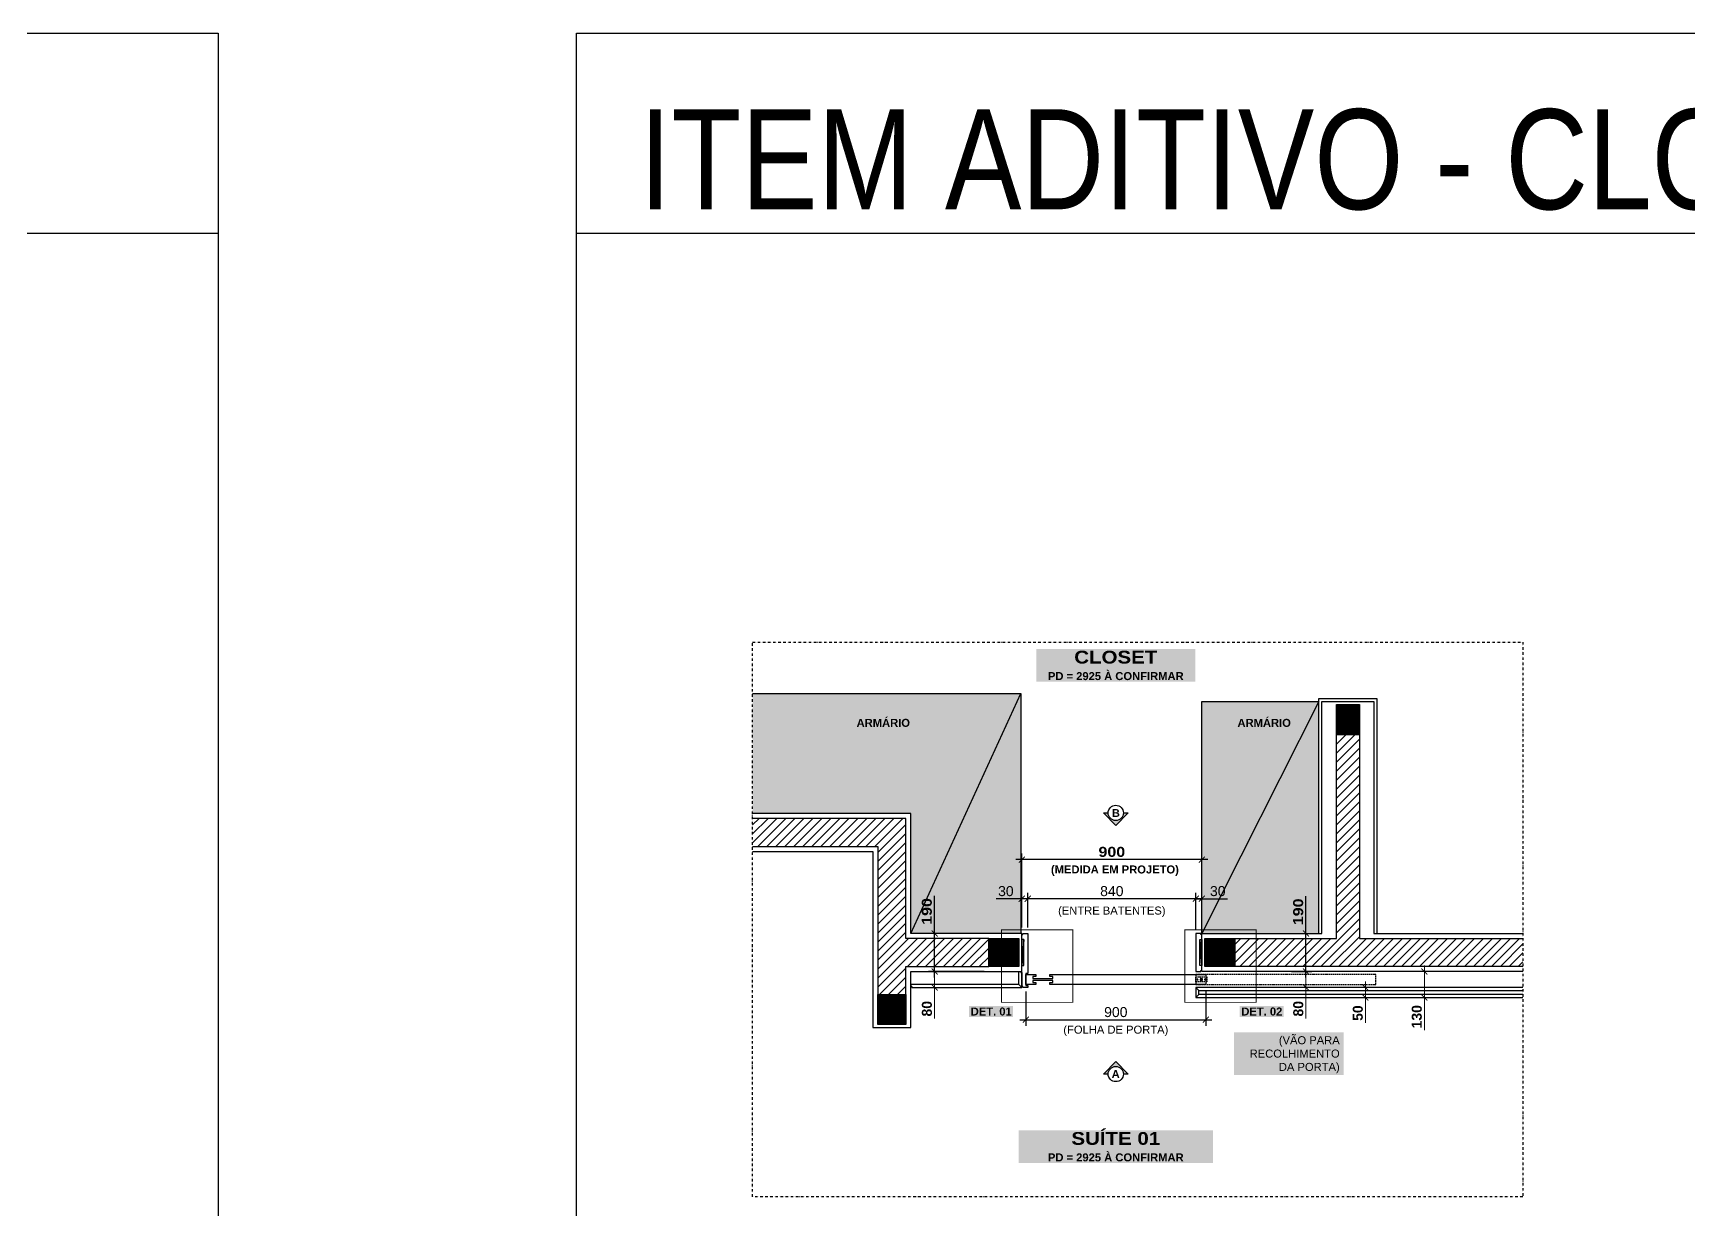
# Model space of a CAD drawing. Header units: millimetres. Extents: x -63251 to 507826, y 5339 to 217512.
# Drawn here: x 195213 to 203489, y 90332 to 96213 of the extents above; entities that cross this region are included whole.
import ezdxf
from ezdxf import colors
from ezdxf.entities.mleader import LeaderData, LeaderLine
from ezdxf.math import Vec2, Vec3

# ---------------------------------------------------------------- set-up
doc = ezdxf.new("R2010")
doc.units = ezdxf.units.MM
doc.header["$PDMODE"] = 3
for name, pattern in [('CENTER2', [1.125, 0.75, -0.125, 0.125, -0.125]), ('CONTINU', [0]), ('TRAÇO 1-1', [9.524999999999995, 6.349999999999998, -3.174999999999998]), ('TRAÇO E PONTO 1-1', [25.399999999999995, 12.7, -6.349999999999998, 0, -6.349999999999998])]:
    doc.linetypes.add(name, pattern=pattern)
doc.layers.add('ARQ-COTA', color=12, linetype='Continuous', lineweight=9)
doc.layers.add('BASE_2o PAVIMENTO_R10$0$ARQ-HATCH ALV', color=253, linetype='Continuous', lineweight=0)
for name, color, linetype in [('BASE_2o PAVIMENTO_R10$0$ARQ-ALVENARIA', 4, 'Continuous'), ('COTAS', 9, 'Continuous'), ('DB 1475.24 - Amanda Rosales e Bruno Haidar - Terreo - Obra$0$ARQ-PISO-01', 8, 'Continuous'), ('DETALHE', 10, 'Continuous'), ('FERRAGEM', 3, 'Continuous'), ('MARCENARIA', 4, 'Continuous'), ('MARCENARIA . M', 4, 'Continuous'), ('PAREDE', 94, 'Continuous'), ('PROJEÇÃO', 8, 'Continuous'), ('TEXTO', 105, 'Continuous'), ('TEXTO TRAÇO PONTO', 105, 'TRAÇO E PONTO 1-1')]:
    doc.layers.add(name, color=color, linetype=linetype)
doc.styles.add('1-1', font='arial.ttf', dxfattribs={"height": 0.2})
doc.styles.add('MEDIDA OFICIAL', font='ariblk.ttf')
doc.styles.add('PADRÃO', font='arial.ttf')
doc.styles.add('PADRÃO NEGRITO', font='arialbd.ttf')
doc.styles.add('TITULO', font='swissck.ttf')
doc.dimstyles.new('1-20', dxfattribs={"dimscale": 20, "dimtxt": 2.5, "dimasz": 1.5, "dimexe": 1.5, "dimexo": 1.5, "dimtad": 1, "dimtxsty": 'PADRÃO', "dimblk": 'ARCHTICK', "dimcen": 2.5, "dimdle": 1.5, "dimclrd": 9, "dimclre": 9, "dimclrt": 6, "dimadec": 0, "dimazin": 0, "dimtfac": 1, "dimtmove": 0, "dimatfit": 3, "dimfxl": 1.25, "dimlwd": -1, "dimlwe": -1, "dimarcsym": 0})
doc.dimstyles.new('1-20 AZUL', dxfattribs={"dimscale": 20, "dimtxt": 2.5, "dimasz": 1.5, "dimexe": 1.5, "dimexo": 1.5, "dimtad": 1, "dimtxsty": 'PADRÃO NEGRITO', "dimblk": 'ARCHTICK', "dimcen": 2.5, "dimdle": 1.5, "dimclrd": 9, "dimclre": 9, "dimclrt": 170, "dimadec": 0, "dimazin": 0, "dimtfac": 1, "dimtmove": 0, "dimatfit": 3, "dimfxl": 1.25, "dimlwd": -1, "dimlwe": -1, "dimarcsym": 0})
doc.dimstyles.new('Med. Ofic.1-20', dxfattribs={"dimscale": 20, "dimtxt": 2.5, "dimasz": 1.5, "dimexe": 1.5, "dimexo": 1.5, "dimtad": 1, "dimtxsty": 'MEDIDA OFICIAL', "dimblk": 'ARCHTICK', "dimcen": 2.5, "dimdle": 1.5, "dimclrd": 9, "dimclre": 9, "dimclrt": 10, "dimadec": 0, "dimazin": 0, "dimtfac": 1, "dimtmove": 0, "dimatfit": 3, "dimfxl": 1.25, "dimlwd": -1, "dimlwe": -1, "dimarcsym": 0})

# ---------------------------------------------------------------- blocks, each defined once
blk = doc.blocks.new('PINO GUIA PISO')
at = {"layer": 'FERRAGEM', "color": 102, "linetype": 'TRAÇO 1-1', "ltscale": 0.1}
blk.add_lwpolyline([(12156.62146133192, 2059.205367663901), (12162.12146133192, 2059.205367663901), (12162.12146133192, 2061.705367663901), (12156.62146133192, 2061.705367663901)], close=True, dxfattribs=at)
for centre, radius in [((12159.37146133192, 2060.455367663901), 0.6000000000021828), ((12159.37146133192, 2060.455367663901), 0.3750000000127329), ((12157.54646133192, 2060.455367663901), 0.225), ((12161.19646133192, 2060.455367663901), 0.225)]:
    blk.add_circle(centre, radius, dxfattribs=at)
blk = doc.blocks.new('*U2122')
at = {"layer": 'PAREDE', "color": 0, "linetype": 'CENTER2', "transparency": 16777216}
for p, q in [((-7.250000000127329, 0), (-0.7500000000254659, 0)), ((0, 0.7500000000254659), (0, 7.250000000127329)), ((0.7500000000254659, 0), (7.250000000127329, 0)), ((0, -7.250000000127329), (0, -0.7500000000254659))]:
    blk.add_line(p, q, dxfattribs=at)
at = {"layer": 'PAREDE', "color": 0, "linetype": 'Continuous', "transparency": 16777216}
for p, q in [((-0.3750000000127329, 0), (0.3750000000127329, 0)), ((0, -0.3750000000127329), (0, 0.3750000000127329))]:
    blk.add_line(p, q, dxfattribs=at)
blk = doc.blocks.new('_ArchTick')
at = {"color": 0, "linetype": 'ByBlock', "const_width": 0.15}
blk.add_lwpolyline([(-0.5, -0.5), (0.5, 0.5)], dxfattribs=at)
blk = doc.blocks.new('*D2123')
at = {"layer": 'Defpoints', "color": 0, "transparency": 16777216}
for p in [(200174.9863520635, 91453.43540002215), (201074.9863889685, 91458.43540002218), (201074.9863889685, 91282.22981787632)]:
    blk.add_point(p, dxfattribs=at)
at = {"layer": 'MARCENARIA . M', "color": 9, "transparency": 16777216}
for p, q in [((200174.9863520635, 91423.43540002215), (200174.9863520635, 91252.22981787632)), ((201074.9863889685, 91428.43540002218), (201074.9863889685, 91252.22981787632)), ((200144.9863520635, 91282.22981787632), (201104.9863889685, 91282.22981787632))]:
    blk.add_line(p, q, dxfattribs=at)
at = {"layer": 'MARCENARIA . M', "color": 9, "transparency": 16777216, "xscale": 30, "yscale": 30, "zscale": 30, "rotation": 180}
blk.add_blockref('_ArchTick', (200174.9863520635, 91282.22981787632), dxfattribs=at)
at = {"layer": 'MARCENARIA . M', "color": 9, "transparency": 16777216, "xscale": 30, "yscale": 30, "zscale": 30}
blk.add_blockref('_ArchTick', (201074.9863889685, 91282.22981787632), dxfattribs=at)
at = {"layer": 'MARCENARIA . M', "color": 6, "transparency": 16777216, "insert": (200624.986370516, 91320.2584672624), "char_height": 50, "attachment_point": 5, "style": 'PADRÃO'}
blk.add_mtext('900', dxfattribs=at)
blk = doc.blocks.new('*D2124')
at = {"layer": 'COTAS', "color": 9, "linetype": 'Continuous', "ltscale": 0.4, "transparency": 16777216}
for p, q in [((199718.983095684, 91713.43540002216), (199718.983095684, 91901.51861966745)), ((199718.983095684, 91493.43540002216), (199718.983095684, 91713.43540002216))]:
    blk.add_line(p, q, dxfattribs=at)
at = {"layer": 'COTAS', "color": 9, "ltscale": 0.4, "transparency": 16777216}
for p, q in [((199966.4823552214, 91713.43540002216), (199688.983095684, 91713.43540002216)), ((199966.4823552216, 91523.43540002216), (199688.983095684, 91523.43540002216))]:
    blk.add_line(p, q, dxfattribs=at)
at = {"layer": 'Defpoints', "color": 0, "ltscale": 0.4, "transparency": 16777216}
for p in [(199718.983095684, 91713.43540002216), (199996.4823552214, 91713.43540002216), (199996.4823552216, 91523.43540002216)]:
    blk.add_point(p, dxfattribs=at)
at = {"layer": 'COTAS', "color": 9, "ltscale": 0.4, "transparency": 16777216, "xscale": 30, "yscale": 30, "zscale": 30}
for p, rotation in [((199718.983095684, 91713.43540002216), 90), ((199718.983095684, 91523.43540002216), 270)]:
    blk.add_blockref('_ArchTick', p, dxfattribs=dict(at, rotation=rotation))
at = {"layer": 'COTAS', "color": 10, "ltscale": 0.4, "transparency": 16777216, "insert": (199680.6304353838, 91823.41493617489), "char_height": 50, "attachment_point": 5, "rotation": 90, "style": 'MEDIDA OFICIAL'}
blk.add_mtext('190', dxfattribs=at)
blk = doc.blocks.new('*D2125')
at = {"layer": 'COTAS', "color": 9, "linetype": 'Continuous', "ltscale": 0.4, "transparency": 16777216}
for p, q in [((201575.0953745576, 91713.43540002216), (201575.0953745576, 91899.64276700716)), ((201575.0953745576, 91493.43540002202), (201575.0953745576, 91713.43540002216))]:
    blk.add_line(p, q, dxfattribs=at)
at = {"layer": 'COTAS', "color": 9, "ltscale": 0.4, "transparency": 16777216}
for p, q in [((201546.6443840009, 91713.43540002216), (201605.0953745576, 91713.43540002216)), ((201503.0544079068, 91523.43540002202), (201605.0953745576, 91523.43540002202))]:
    blk.add_line(p, q, dxfattribs=at)
at = {"layer": 'Defpoints', "color": 0, "ltscale": 0.4, "transparency": 16777216}
for p in [(201516.6443840009, 91713.43540002216), (201575.0953745576, 91713.43540002216), (201473.0544079068, 91523.43540002202)]:
    blk.add_point(p, dxfattribs=at)
at = {"layer": 'COTAS', "color": 9, "ltscale": 0.4, "transparency": 16777216, "xscale": 30, "yscale": 30, "zscale": 30}
for p, rotation in [((201575.0953745576, 91713.43540002216), 90), ((201575.0953745576, 91523.43540002202), 270)]:
    blk.add_blockref('_ArchTick', p, dxfattribs=dict(at, rotation=rotation))
at = {"layer": 'COTAS', "color": 10, "ltscale": 0.4, "transparency": 16777216, "insert": (201536.7427142575, 91821.5390835146), "char_height": 50, "attachment_point": 5, "rotation": 90, "style": 'MEDIDA OFICIAL'}
blk.add_mtext('190', dxfattribs=at)
blk = doc.blocks.new('*D2126')
at = {"layer": 'ARQ-COTA', "color": 9, "transparency": 16777216}
for p, q in [((201575.0953745585, 91553.43540002216), (201575.0953745585, 91443.43540002224)), ((201575.0953745585, 91443.43540002224), (201575.0953745585, 91288.96066142278))]:
    blk.add_line(p, q, dxfattribs=at)
at = {"layer": 'Defpoints', "color": 0, "transparency": 16777216}
for p in [(201575.0953745577, 91523.43540002216), (201575.0953745577, 91443.43540002224), (201575.0953745585, 91443.43540002224)]:
    blk.add_point(p, dxfattribs=at)
at = {"layer": 'ARQ-COTA', "color": 9, "transparency": 16777216, "xscale": 30, "yscale": 30, "zscale": 30}
for p, rotation in [((201575.0953745585, 91523.43540002216), 90), ((201575.0953745585, 91443.43540002224), 270)]:
    blk.add_blockref('_ArchTick', p, dxfattribs=dict(at, rotation=rotation))
at = {"layer": 'ARQ-COTA', "color": 170, "transparency": 16777216, "insert": (201537.0496719663, 91337.17007479242), "char_height": 50, "attachment_point": 5, "rotation": 90, "style": 'PADRÃO NEGRITO'}
blk.add_mtext('80', dxfattribs=at)
blk = doc.blocks.new('*D2127')
at = {"layer": 'ARQ-COTA', "color": 9, "transparency": 16777216}
for p, q in [((201872.6483483908, 91473.43540002224), (201872.6483483908, 91393.43540002225)), ((201872.6483483908, 91393.43540002225), (201872.6483483908, 91267.28942457886))]:
    blk.add_line(p, q, dxfattribs=at)
at = {"layer": 'Defpoints', "color": 0, "transparency": 16777216}
for p in [(201872.6483483893, 91443.43540002224), (201872.6483483898, 91393.43540002225), (201872.6483483908, 91393.43540002225)]:
    blk.add_point(p, dxfattribs=at)
at = {"layer": 'ARQ-COTA', "color": 9, "transparency": 16777216, "xscale": 30, "yscale": 30, "zscale": 30}
for p, rotation in [((201872.6483483908, 91443.43540002224), 90), ((201872.6483483908, 91393.43540002225), 270)]:
    blk.add_blockref('_ArchTick', p, dxfattribs=dict(at, rotation=rotation))
at = {"layer": 'ARQ-COTA', "color": 170, "transparency": 16777216, "insert": (201834.6196990047, 91315.36241230048), "char_height": 50, "attachment_point": 5, "rotation": 90, "style": 'PADRÃO NEGRITO'}
blk.add_mtext('50', dxfattribs=at)
blk = doc.blocks.new('*D2128')
at = {"layer": 'ARQ-COTA', "color": 9, "transparency": 16777216}
for p, q in [((202167.4368493807, 91553.43540002216), (202167.4368493807, 91393.43540002225)), ((202167.4368493807, 91393.43540002225), (202167.4368493807, 91230.86377655705))]:
    blk.add_line(p, q, dxfattribs=at)
at = {"layer": 'Defpoints', "color": 0, "transparency": 16777216}
for p in [(202167.4368493792, 91523.43540002216), (202167.4368493785, 91393.43540002225), (202167.4368493807, 91393.43540002225)]:
    blk.add_point(p, dxfattribs=at)
at = {"layer": 'ARQ-COTA', "color": 9, "transparency": 16777216, "xscale": 30, "yscale": 30, "zscale": 30}
for p, rotation in [((202167.4368493807, 91523.43540002216), 90), ((202167.4368493807, 91393.43540002225), 270)]:
    blk.add_blockref('_ArchTick', p, dxfattribs=dict(at, rotation=rotation))
at = {"layer": 'ARQ-COTA', "color": 170, "transparency": 16777216, "insert": (202129.4081999946, 91297.14958828957), "char_height": 50, "attachment_point": 5, "rotation": 90, "style": 'PADRÃO NEGRITO'}
blk.add_mtext('130', dxfattribs=at)
blk = doc.blocks.new('*D2129')
at = {"layer": 'ARQ-COTA', "color": 9, "transparency": 16777216}
for p, q in [((199718.9830956848, 91553.43540002129), (199718.9830956848, 91443.43540002136)), ((199718.9830956848, 91443.43540002136), (199718.9830956848, 91288.96066142191))]:
    blk.add_line(p, q, dxfattribs=at)
at = {"layer": 'Defpoints', "color": 0, "transparency": 16777216}
for p in [(199718.9830956841, 91523.43540002129), (199718.9830956841, 91443.43540002136), (199718.9830956848, 91443.43540002136)]:
    blk.add_point(p, dxfattribs=at)
at = {"layer": 'ARQ-COTA', "color": 9, "transparency": 16777216, "xscale": 30, "yscale": 30, "zscale": 30}
for p, rotation in [((199718.9830956848, 91523.43540002129), 90), ((199718.9830956848, 91443.43540002136), 270)]:
    blk.add_blockref('_ArchTick', p, dxfattribs=dict(at, rotation=rotation))
at = {"layer": 'ARQ-COTA', "color": 170, "transparency": 16777216, "insert": (199680.9373930927, 91337.17007479155), "char_height": 50, "attachment_point": 5, "rotation": 90, "style": 'PADRÃO NEGRITO'}
blk.add_mtext('80', dxfattribs=at)
blk = doc.blocks.new('*D2130')
at = {"layer": 'COTAS', "color": 9, "ltscale": 0.4, "transparency": 16777216}
for p, q in [((200154.9864332548, 91743.43540002214), (200154.9864332548, 92112.54759046453)), ((201054.9864332545, 91733.43540002227), (201054.9864332545, 92112.54759046453))]:
    blk.add_line(p, q, dxfattribs=at)
at = {"layer": 'COTAS', "color": 9, "linetype": 'Continuous', "ltscale": 0.4, "transparency": 16777216}
blk.add_line((201084.9864332545, 92082.54759046453), (200124.9864332548, 92082.54759046453), dxfattribs=at)
at = {"layer": 'Defpoints', "color": 0, "ltscale": 0.4, "transparency": 16777216}
for p in [(200154.9864332548, 92082.54759046453), (200154.9864332548, 91713.43540002214), (201054.9864332545, 91703.43540002227)]:
    blk.add_point(p, dxfattribs=at)
at = {"layer": 'COTAS', "color": 9, "ltscale": 0.4, "transparency": 16777216, "xscale": 30, "yscale": 30, "zscale": 30, "rotation": 180}
blk.add_blockref('_ArchTick', (200154.9864332548, 92082.54759046453), dxfattribs=at)
at = {"layer": 'COTAS', "color": 9, "ltscale": 0.4, "transparency": 16777216, "xscale": 30, "yscale": 30, "zscale": 30}
blk.add_blockref('_ArchTick', (201054.9864332545, 92082.54759046453), dxfattribs=at)
at = {"layer": 'COTAS', "color": 10, "ltscale": 0.4, "transparency": 16777216, "insert": (200604.9864332546, 92120.90025076467), "char_height": 50, "attachment_point": 5, "style": 'MEDIDA OFICIAL'}
blk.add_mtext('900', dxfattribs=at)
blk = doc.blocks.new('*D2131')
at = {"layer": 'Defpoints', "color": 0, "transparency": 16777216}
for p in [(201024.9864332545, 91886.77412083196), (201024.9864332545, 91703.4354000223), (201054.9864332545, 91703.43540002227)]:
    blk.add_point(p, dxfattribs=at)
at = {"layer": 'MARCENARIA . M', "color": 9, "transparency": 16777216}
for p, q in [((201024.9864332545, 91733.4354000223), (201024.9864332545, 91916.77412083196)), ((201024.9864332545, 91886.77412083196), (201084.9864332545, 91886.77412083196)), ((201054.9864332545, 91733.43540002227), (201054.9864332545, 91916.77412083196)), ((201054.9864332545, 91886.77412083196), (201182.7013036501, 91886.77412083196))]:
    blk.add_line(p, q, dxfattribs=at)
at = {"layer": 'MARCENARIA . M', "color": 9, "transparency": 16777216, "xscale": 30, "yscale": 30, "zscale": 30, "rotation": 180}
blk.add_blockref('_ArchTick', (201024.9864332545, 91886.77412083196), dxfattribs=at)
at = {"layer": 'MARCENARIA . M', "color": 9, "transparency": 16777216, "xscale": 30, "yscale": 30, "zscale": 30}
blk.add_blockref('_ArchTick', (201054.9864332545, 91886.77412083196), dxfattribs=at)
at = {"layer": 'MARCENARIA . M', "color": 6, "transparency": 16777216, "insert": (201134.4918902804, 91924.81982342406), "char_height": 50, "attachment_point": 5, "style": 'PADRÃO'}
blk.add_mtext('30', dxfattribs=at)
blk = doc.blocks.new('*D2132')
at = {"layer": 'Defpoints', "color": 0, "transparency": 16777216}
for p in [(200184.9864332548, 91886.7741208325), (200184.9864332548, 91713.43540002214), (201024.9864332545, 91703.4354000223)]:
    blk.add_point(p, dxfattribs=at)
at = {"layer": 'MARCENARIA . M', "color": 9, "transparency": 16777216}
for p, q in [((201054.9864332545, 91886.7741208325), (200154.9864332548, 91886.7741208325)), ((200184.9864332548, 91743.43540002214), (200184.9864332548, 91916.7741208325)), ((201024.9864332545, 91733.4354000223), (201024.9864332545, 91916.7741208325))]:
    blk.add_line(p, q, dxfattribs=at)
at = {"layer": 'MARCENARIA . M', "color": 9, "transparency": 16777216, "xscale": 30, "yscale": 30, "zscale": 30, "rotation": 180}
blk.add_blockref('_ArchTick', (200184.9864332548, 91886.7741208325), dxfattribs=at)
at = {"layer": 'MARCENARIA . M', "color": 9, "transparency": 16777216, "xscale": 30, "yscale": 30, "zscale": 30}
blk.add_blockref('_ArchTick', (201024.9864332545, 91886.7741208325), dxfattribs=at)
at = {"layer": 'MARCENARIA . M', "color": 6, "transparency": 16777216, "insert": (200604.9864332546, 91924.8027702186), "char_height": 50, "attachment_point": 5, "style": 'PADRÃO'}
blk.add_mtext('840', dxfattribs=at)
blk = doc.blocks.new('*D2133')
at = {"layer": 'Defpoints', "color": 0, "transparency": 16777216}
for p in [(200154.9864332548, 91886.77412083198), (200154.9864332548, 91713.43540002214), (200184.9864332548, 91713.43540002214)]:
    blk.add_point(p, dxfattribs=at)
at = {"layer": 'MARCENARIA . M', "color": 9, "transparency": 16777216}
for p, q in [((200154.9864332548, 91886.77412083198), (200027.2715628591, 91886.77412083198)), ((200154.9864332548, 91743.43540002214), (200154.9864332548, 91916.77412083198)), ((200214.9864332548, 91886.77412083198), (200154.9864332548, 91886.77412083198)), ((200184.9864332548, 91743.43540002214), (200184.9864332548, 91916.77412083198))]:
    blk.add_line(p, q, dxfattribs=at)
at = {"layer": 'MARCENARIA . M', "color": 9, "transparency": 16777216, "xscale": 30, "yscale": 30, "zscale": 30, "rotation": 180}
blk.add_blockref('_ArchTick', (200154.9864332548, 91886.77412083198), dxfattribs=at)
at = {"layer": 'MARCENARIA . M', "color": 9, "transparency": 16777216, "xscale": 30, "yscale": 30, "zscale": 30}
blk.add_blockref('_ArchTick', (200184.9864332548, 91886.77412083198), dxfattribs=at)
at = {"layer": 'MARCENARIA . M', "color": 6, "transparency": 16777216, "insert": (200075.4809762288, 91924.81982342407), "char_height": 50, "attachment_point": 5, "style": 'PADRÃO'}
blk.add_mtext('30', dxfattribs=at)
blk = doc.blocks.new('I 02')
at = {"layer": 'TEXTO', "linetype": 'CONTINU'}
h = blk.add_hatch(color=8, dxfattribs=at)
edge = h.paths.add_edge_path()
edge.add_line((-1945.137073687943, 2848.705916436247), (-1951.755593159756, 2855.324435908059))
edge.add_line((-1951.755593159727, 2855.324435908088), (-1951.755593159763, 2852.761916436204))
edge.add_ellipse((-1951.755593159814, 2848.705916436247), major_axis=(2.868025104479564, 2.868025104479564), ratio=0.9999999999968038, start_angle=225.0000000000916, end_angle=405.0000000000916, ccw=False)
edge.add_line((-1951.755593159814, 2844.649916436264), (-1951.755593159814, 2842.08739696447))
edge.add_line((-1951.755593159814, 2842.087396964463), (-1945.137073687965, 2848.705916436276))
for p, q in [((-1951.755593159727, 2855.324435908088), (-1945.137073687856, 2848.705916436217)), ((-1951.755593159727, 2852.761916436199), (-1951.755593159727, 2855.324435908088)), ((-1945.137073687856, 2848.705916436217), (-1951.755593159756, 2842.087396964375)), ((-1951.755593159756, 2842.087396964375), (-1951.755593159727, 2844.649916436264))]:
    blk.add_line(p, q, dxfattribs=at)
blk.add_circle((-1951.755593159727, 2848.705916436217), 4.056, dxfattribs=at)
blk.add_circle((-1951.755593159727, 2848.705916436217), 4.056, dxfattribs=at)

msp = doc.modelspace()

# ---------------------------------------------------------------- hatches: boundary and pattern name
at = {"layer": 'BASE_2o PAVIMENTO_R10$0$ARQ-HATCH ALV'}
h = msp.add_hatch(dxfattribs=at)
h.set_pattern_fill('ANSI31', color=256, scale=40)
h.set_pattern_definition([(45, (221534.6765947565, 77508.42902162421), (-3.535533905932738, 3.535533905932738), [])])
h.paths.add_polyline_path([(201727.4870918037, 92858.43540002248), (201842.4870918037, 92858.43540002248), (201842.4870918037, 92708.43540002248), (201727.4870918037, 92708.43540002248)])
h = msp.add_hatch(dxfattribs=at)
h.set_pattern_fill('ANSI31', color=256, scale=40, angle=90)
h.set_pattern_definition([(135, (215339.9928116528, 111368.1249029748), (-3.535533905932738, -3.535533905932738), [])])
h.paths.add_polyline_path([(199989.9864332546, 91548.43540002214), (199989.9864332546, 91688.43540002214), (200139.9864332546, 91688.43540002214), (200139.9864332546, 91548.43540002214)])
h = msp.add_hatch(dxfattribs=at)
h.set_pattern_fill('ANSI31', color=256, scale=40, angle=90)
h.set_pattern_definition([(135, (216419.9928116528, 111368.1249029748), (-3.535533905932738, -3.535533905932738), [])])
h.paths.add_polyline_path([(201069.9864332546, 91548.43540002202), (201069.9864332546, 91688.43540002202), (201219.9864332546, 91688.43540002202), (201219.9864332546, 91548.43540002202)])
h = msp.add_hatch(dxfattribs=at)
h.set_pattern_fill('ANSI31', color=256, scale=40)
h.set_pattern_definition([(45, (219254.6774171323, 76058.83918413863), (-3.535533905932738, 3.535533905932738), [])])
h.paths.add_polyline_path([(199434.9879141797, 91408.84556253691), (199574.9879141797, 91408.8455625368), (199574.9879141797, 91258.8455625368), (199434.9879141797, 91258.84556253691)])
at = {"layer": 'DB 1475.24 - Amanda Rosales e Bruno Haidar - Terreo - Obra$0$ARQ-PISO-01'}
h = msp.add_hatch(dxfattribs=at)
h.set_pattern_fill('ANSI31', color=256, scale=10, angle=360)
h.set_pattern_definition([(45, (-4093.251746202819, 4255.832541635376), (-22.45064030267288, 22.45064030267289), [])])
h.paths.add_polyline_path([(199989.9864332546, 91688.43540002214), (199574.9879141797, 91688.43540002214), (199574.9879141797, 92288.43540002214), (198809.7135356905, 92288.43540002214), (198809.7135356905, 92148.43540002214), (199434.9879141797, 92148.43540002214), (199434.9879141797, 91408.84556253691), (199574.9879141797, 91408.8455625368), (199574.9879141797, 91548.43540002214), (199989.9864332546, 91548.43540002214)])
h.paths.add_polyline_path([(202659.3997362676, 91688.4354000224), (201842.4864332543, 91688.43540002248), (201842.4870918042, 92708.43540002248), (201727.4870918035, 92708.43540002248), (201727.4864332553, 91688.43540002202), (201219.9864332546, 91688.43540002202), (201219.9864332546, 91548.43540002202), (202659.3997362676, 91548.43540002202)])
at = {"layer": 'PROJEÇÃO', "linetype": 'TRAÇO 1-1'}
h = msp.add_hatch(dxfattribs=at)
h.set_pattern_fill('DOTS', color=8, scale=8)
h.set_pattern_definition([(0, (-4093.251746202819, 4255.832541635376), (6.35, 12.7), [0, -12.7])])
h.paths.add_polyline_path([(200149.9879141797, 92913.43540002214), (198809.7135356905, 92913.43540002214), (198809.7135356905, 92313.43540002214), (199599.9879141797, 92313.43540002214), (199599.9879141797, 91713.43540002214), (200149.9879141797, 91713.43540002214)])
h.paths.add_polyline_path([(201054.9864332546, 91713.43540002214), (201639.9864332553, 91713.43540002214), (201639.9864332539, 92873.43540002248), (201054.9864332534, 92873.43540002248)])

# ---------------------------------------------------------------- linework, layer by layer
at = {"layer": 'BASE_2o PAVIMENTO_R10$0$ARQ-ALVENARIA'}
for points in [[(201727.4870918037, 92858.43540002248), (201842.4870918037, 92858.43540002248), (201842.4870918037, 92708.43540002248), (201727.4870918037, 92708.43540002248)], [(199989.9864332546, 91548.43540002214), (199989.9864332546, 91688.43540002214), (200139.9864332546, 91688.43540002214), (200139.9864332546, 91548.43540002214)], [(201069.9864332546, 91548.43540002202), (201069.9864332546, 91688.43540002202), (201219.9864332546, 91688.43540002202), (201219.9864332546, 91548.43540002202)], [(199434.9879141797, 91408.84556253691), (199574.9879141797, 91408.8455625368), (199574.9879141797, 91258.8455625368), (199434.9879141797, 91258.84556253691)]]:
    msp.add_lwpolyline(points, close=True, dxfattribs=at)
at = {"layer": 'DETALHE', "color": 10, "linetype": 'TRAÇO 1-1', "const_width": 4}
for points in [[(200410.0044145205, 91369.44265606711), (200410.0044145205, 91731.73828984183), (200053.3813057011, 91731.73828984183), (200053.3813057011, 91369.44265606708)], [(201326.6767858007, 91369.44265606711), (201326.6767858007, 91731.73828984183), (200970.0536769812, 91731.73828984183), (200970.0536769812, 91369.44265606708)]]:
    msp.add_lwpolyline(points, close=True, dxfattribs=at)
at = {"layer": 'MARCENARIA', "color": 8}
for points in [[(198809.7135356905, 92913.43540002214), (200149.9879141797, 92913.43540002214), (200149.9879141797, 91713.43540002214), (199599.9879141797, 91713.43540002214), (199599.9879141797, 92313.43540002214), (198809.7135356905, 92313.43540002214)], [(199599.9879141797, 91713.43540002214), (200149.9879141797, 92913.43540002214)], [(201054.9864332546, 91713.43540002214), (201054.9864332534, 92873.43540002248), (201639.9864332539, 92873.43540002248)], [(201639.9864332539, 92873.43540002248), (201054.9864332546, 91713.43540002214)], [(201639.9864332553, 91713.43540002202), (201639.9864332539, 92888.43540002248), (201929.9864332548, 92888.43540002248), (201929.9864332543, 91713.43540002248)], [(202659.3997362676, 91548.43540002202), (201219.9864332546, 91548.43540002202), (201219.9864332546, 91688.43540002202), (201727.4864332553, 91688.43540002202), (201727.4870918035, 92708.43540002248), (201842.4870918042, 92708.43540002248), (201842.4864332543, 91688.43540002248), (202659.3997362676, 91688.4354000224)], [(198809.7135356905, 92148.43540002214), (199434.9879141797, 92148.43540002214), (199434.9879141797, 91408.8455625368), (199574.9879141797, 91408.8455625368), (199574.9879141797, 91548.43540002214), (199989.9864332546, 91548.43540002214), (199989.9864332546, 91688.43540002214), (199574.9879141797, 91688.43540002214), (199574.9879141797, 92288.43540002214), (198809.7135356905, 92288.43540002214)], [(202659.3997362676, 91443.43540002222), (201024.9864332546, 91443.43540002221), (201039.9864332546, 91428.43540002221), (202659.3997362676, 91428.43540002222)], [(202659.3997362676, 91408.43540002222), (201039.9864332546, 91408.43540002222), (201024.9864332546, 91393.43540002222), (202659.3997362676, 91393.43540002222)]]:
    msp.add_lwpolyline(points, dxfattribs=at)
for points in [[(199604.9879141797, 91443.93540002224), (200154.9864332545, 91443.93540002224), (200139.9864332545, 91458.93540002224), (199599.9879141797, 91458.93540002224), (199599.9879141797, 91448.93540002224), (199604.9879141797, 91448.93540002224)], [(200154.9864332545, 91443.93540002224), (200139.9864332545, 91458.93540002224), (200139.9864332544, 91523.43540002214), (200149.9864332546, 91523.43540002215), (200149.9864332546, 91518.43540002214), (200154.9864332546, 91518.43540002214)], [(201024.9864332546, 91393.43540002222), (201039.9864332546, 91408.43540002222), (201039.9864332546, 91428.43540002222), (201024.9864332546, 91443.43540002222)]]:
    msp.add_lwpolyline(points, close=True, dxfattribs=at)
at = {"layer": 'MARCENARIA . M', "color": 3}
for p, q in [((173034.3828509996, 95213.29660594989), (196138.3189056917, 95213.29660594989)), ((197930.1747497821, 95213.29660594989), (211759.5159628996, 95213.29660594989))]:
    msp.add_line(p, q, dxfattribs=at)
at = {"layer": 'MARCENARIA . M'}
for p, q in [((200164.9864332544, 91553.43540002214), (200154.9864332547, 91683.43540002214)), ((200164.9864332545, 91683.43540013587), (200154.9864332546, 91553.43540013587)), ((201044.9864332548, 91553.43540002235), (201054.9864332546, 91683.43540002235)), ((201044.9864332548, 91683.43540013609), (201054.9864332546, 91553.43540013609))]:
    msp.add_line(p, q, dxfattribs=at)
at = {"layer": 'MARCENARIA . M', "color": 3}
for points in [[(196138.3189056917, 96213.29660594989), (196138.3189056917, 77975.18452930807), (173034.3828509996, 77975.18452930807), (173034.3828509996, 96213.29660594989)], [(211759.5159628996, 96213.29660594989), (211759.5159628996, 77975.18452930807), (197930.1747497821, 77975.18452930807), (197930.1747497821, 96213.29660594989)]]:
    msp.add_lwpolyline(points, close=True, dxfattribs=at)
at = {"layer": 'MARCENARIA . M'}
for points in [[(200154.9864332546, 91448.93540002215), (200154.9864332547, 91708.43540002214), (200159.9864332547, 91708.43540002214), (200159.9864332547, 91713.43540002214), (200184.9864332548, 91713.43540002214), (200184.9864332546, 91513.43540002212), (200174.9864332546, 91513.43540002212), (200174.9863446825, 91453.43540002215), (200184.9864332546, 91453.43540002215), (200184.9864332546, 91443.9354000221), (200159.9864332546, 91443.93540002215), (200159.9864332546, 91448.93540002215), (200154.9864332546, 91448.93540002215)], [(201054.9864332547, 91528.43540002234), (201054.9864332546, 91708.43540002235), (201049.9864332546, 91708.43540002235), (201049.9864332546, 91713.43540002235), (201024.9864332545, 91713.43540002235), (201024.9864332546, 91523.43540002235), (201049.9864332548, 91523.43540002235), (201049.9864332548, 91528.43540002235), (201054.9864332547, 91528.43540002234)], [(200224.9863447057, 91508.43540002215), (200224.9863447057, 91498.43540002215), (200209.9863447057, 91498.43540002215), (200209.9863447057, 91488.43540002215), (200310.1238186932, 91488.43540002215), (200310.1238186932, 91498.43540002215), (200295.1238186932, 91498.43540002215), (200295.1238186932, 91508.43540002215), (201074.9863889685, 91508.4354000221), (201074.9863889685, 91458.43540002216), (200295.1238186932, 91458.43540002215), (200295.1238186932, 91468.43540002215), (200310.1238186932, 91468.43540002215), (200310.1238186932, 91478.43540002215), (200209.9863447057, 91478.43540002215), (200209.9863447057, 91468.43540002215), (200224.9863447057, 91468.43540002215), (200224.9863447057, 91458.43540002215), (200174.9863446825, 91458.43540002215), (200174.9864332546, 91508.43540002212), (200225.1238186932, 91508.43540002218)]]:
    msp.add_lwpolyline(points, dxfattribs=at)
for points in [[(200154.9864332547, 91683.43540002214), (200154.9864332544, 91553.43540002214), (200164.9864332544, 91553.43540002214), (200164.9864332547, 91683.43540002214)], [(201054.9864332546, 91683.43540002235), (201054.9864332548, 91553.43540002235), (201044.9864332548, 91553.43540002235), (201044.9864332546, 91683.43540002235)]]:
    msp.add_lwpolyline(points, close=True, dxfattribs=at)
at = {"layer": 'PAREDE'}
for points in [[(202659.3997362676, 91523.43540002214), (201054.9864332546, 91523.43540002214), (201054.9864332546, 91713.43540002214), (201654.9864332553, 91713.43540002214), (201654.9864332539, 92873.43540002248), (201914.9864332548, 92873.43540002248), (201914.9864332543, 91713.43540002248), (202659.3997362676, 91713.43540002243)], [(198809.7135356905, 92123.43540002214), (199409.9879141797, 92123.43540002214), (199409.9879141797, 91243.84556253691), (199599.9879141797, 91243.84556253691), (199599.9879141797, 91523.43540002214), (200154.9864332546, 91523.43540002214), (200154.9864332546, 91713.43540002214), (199599.9879141797, 91713.43540002214), (199599.9879141797, 92313.43540002214), (198809.7135356905, 92313.43540002214)]]:
    msp.add_lwpolyline(points, dxfattribs=at)
at = {"layer": 'PROJEÇÃO', "color": 21, "linetype": 'TRAÇO 1-1'}
msp.add_lwpolyline([(201024.9864332546, 91458.43540002218), (201924.9864332546, 91458.43540002228), (201924.9864332546, 91508.43540002228), (201024.9864332546, 91508.43540002218)], close=True, dxfattribs=at)
at = {"layer": 'TEXTO TRAÇO PONTO'}
msp.add_lwpolyline([(198809.7135356905, 93169.55552707602), (202659.3997362676, 93169.55552707602), (202659.3997362676, 90397.71591732175), (198809.7135356905, 90397.71591732175)], close=True, dxfattribs=at)

# ---------------------------------------------------------------- block references
at = {"ltscale": 0.3, "xscale": -10, "yscale": 10, "zscale": 10, "rotation": 180}
msp.add_blockref('PINO GUIA PISO', (79458.77181993547, 112087.9890766614), dxfattribs=at)
at = {"layer": 'PAREDE', "linetype": 'CENTER2', "extrusion": (0, 0, -1), "rotation": 90.00000000000001}
msp.add_blockref('*U2122', (-201052.4864332547, 91483.43540002234), dxfattribs=at)
at = {"layer": 'TEXTO', "xscale": 9.375, "yscale": 9.375, "zscale": 9.375}
for p, rotation in [((173918.2030274841, 74018.14102518857), 270), ((227331.4377160523, 109308.4900541572), 89.99999999999999)]:
    msp.add_blockref('I 02', p, dxfattribs=dict(at, rotation=rotation))

# ---------------------------------------------------------------- texts
at = {"layer": 'COTAS', "color": 10, "insert": (200620.4746110657, 92053.33408064605), "char_height": 40, "width": 1349.999999996608, "attachment_point": 2, "style": 'PADRÃO NEGRITO'}
msp.add_mtext('(MEDIDA EM PROJETO)', dxfattribs=at)
at = {"layer": 'COTAS', "color": 6, "char_height": 40, "width": 674.9999999982956, "attachment_point": 2, "style": 'PADRÃO'}
for s, insert in [('(ENTRE BATENTES)', (200604.9864332546, 91847.96204327687)), ('(FOLHA DE PORTA)', (200624.9863520636, 91252.7804160875))]:
    msp.add_mtext(s, dxfattribs=dict(at, insert=insert))
at = {"layer": 'COTAS', "color": 6, "insert": (201489.6688659636, 91199.82609049953), "char_height": 40, "width": 508.7346610735822, "attachment_point": 2, "style": 'PADRÃO', "bg_fill": 1, "box_fill_scale": 1.5, "bg_fill_color": 254, "bg_fill_transparency": 0}
msp.add_mtext('\\pxqr,t6;{\\C170;(VÃO PARA RECOLHIMENTO DA PORTA)}', dxfattribs=at)
at = {"layer": 'DETALHE', "color": 105, "char_height": 40, "width": 203.4144438362202, "attachment_point": 1, "style": 'PADRÃO', "bg_fill": 1, "box_fill_scale": 1.2, "bg_fill_color": 50, "bg_fill_transparency": 0}
for s, insert in [('{\\fArial|b1|i0|c0|p34;DET. 01}', (199899.866998762, 91343.39427129392, -1.586003218996954e-08)), ('{\\fArial|b1|i0|c0|p34;DET. 02}', (201252.2949109235, 91343.39427129392, -1.586003218996954e-08))]:
    msp.add_mtext(s, dxfattribs=dict(at, insert=insert))
at = {"layer": 'TEXTO', "color": 1, "insert": (198243.7507916103, 95325.90522965265), "char_height": 500, "width": 16847.79895446497, "attachment_point": 7, "style": 'TITULO'}
msp.add_mtext('ITEM ADITIVO - CLOSET 01', dxfattribs=at)
at = {"layer": 'TEXTO', "char_height": 40, "attachment_point": 5, "style": 'PADRÃO', "bg_fill": 1, "box_fill_scale": 1.2, "bg_fill_color": 254, "bg_fill_transparency": 0}
for s, insert, width in [('{\\fArial Black|b1|i0|c0|p34;\\H1.6x;\\C10;CLOSET ^J\\fArial|b1|i0|c0|p34;\\H0.625x;\\C256;PD = 2925 À CONFIRMAR}', (200624.8209940737, 93052.8355522267), 779.0001738360734), ('{\\fArial Black|b1|i0|c0|p34;\\H1.6x;\\C10;SUÍTE 01 ^J\\fArial|b1|i0|c0|p34;\\H0.625x;\\C256;PD = 2925 À CONFIRMAR}', (200624.8197494628, 90647.35841167328), 954.827202731045)]:
    msp.add_mtext(s, dxfattribs=dict(at, insert=insert, width=width))
at = {"layer": 'TEXTO', "char_height": 40, "width": 593.3121377933039, "attachment_point": 2, "style": 'PADRÃO'}
for insert in [(199462.8458675588, 92786.00064497425), (201366.5460185856, 92786.00064497425)]:
    msp.add_mtext('{\\fArial|b1|i0|c0|p34;\\C8;ARMÁRIO}', dxfattribs=dict(at, insert=insert))
at = {"layer": 'TEXTO', "color": 1, "linetype": 'Continuous', "char_height": 39.16799999999999, "width": 105.6112522431806, "attachment_point": 5, "style": 'PADRÃO'}
for s, insert in [('{\\fArial|b1|i0|c0|p34;B}', (200625.317692573, 92315.35301256164)), ('{\\fArial|b1|i0|c0|p34;A}', (200624.3230509635, 91011.2780667841))]:
    msp.add_mtext(s, dxfattribs=dict(at, insert=insert))

# ---------------------------------------------------------------- dimensions: what is measured, and where the dimension line sits
at = {"layer": 'ARQ-COTA'}
for base, p1, p2, picture, middle in [((199718.9830956848, 91443.43540002136), (199718.983095684, 91523.43540002126), (199718.983095684, 91443.43540002134), '*D2129', (199718.9830956848, 91337.17007479155)), ((201575.0953745585, 91443.43540002224), (201575.0953745576, 91523.43540002214), (201575.0953745576, 91443.43540002221), '*D2126', (201575.0953745584, 91337.17007479242))]:
    dim = msp.add_linear_dim(base=base, p1=p1, p2=p2, angle=270, dimstyle='1-20 AZUL', dxfattribs=at)
    dim.commit()
    dim.dimension.update_dxf_attribs({"geometry": picture, "text_midpoint": middle, "dimtype": 160})
for base, p1, p2, picture, middle in [((202167.4368493807, 91393.43540002225), (202167.436849379, 91523.43540002214), (202167.4368493783, 91393.43540002222), '*D2128', (202129.4081999946, 91297.14958828957)), ((201872.6483483908, 91393.43540002225), (201872.6483483891, 91443.43540002221), (201872.6483483897, 91393.43540002222), '*D2127', (201834.6196990047, 91315.36241230048))]:
    dim = msp.add_linear_dim(base=base, p1=p1, p2=p2, angle=270, dimstyle='1-20 AZUL', dxfattribs=at)
    dim.commit()
    dim.dimension.update_dxf_attribs({"geometry": picture, "text_midpoint": middle})
at = {"layer": 'COTAS', "color": 7, "ltscale": 0.4, "true_color": 0xededed}
dim = msp.add_linear_dim(base=(200154.9864332548, 92082.54759046453), p1=(201054.9864332545, 91703.43540002227), p2=(200154.9864332548, 91713.43540002214), dimstyle='Med. Ofic.1-20', dxfattribs=at)
dim.commit()
dim.dimension.update_dxf_attribs({"geometry": '*D2130', "text_midpoint": (200604.9864332546, 92120.90025076467)})
dim = msp.add_linear_dim(base=(199718.983095684, 91713.43540002216), p1=(199996.4823552215, 91523.43540002214), p2=(199996.4823552213, 91713.43540002214), angle=90, dimstyle='Med. Ofic.1-20', override={"dimdec": 0}, dxfattribs=at)
dim.commit()
dim.dimension.update_dxf_attribs({"geometry": '*D2124', "text_midpoint": (199718.9830956839, 91823.41493617489), "dimtype": 160})
dim = msp.add_linear_dim(base=(201575.0953745576, 91713.43540002216), p1=(201473.0544079067, 91523.43540002199), p2=(201516.6443840007, 91713.43540002214), angle=90, dimstyle='Med. Ofic.1-20', dxfattribs=at)
dim.commit()
dim.dimension.update_dxf_attribs({"geometry": '*D2125', "text_midpoint": (201575.0953745576, 91821.5390835146), "dimtype": 160})
at = {"layer": 'MARCENARIA . M', "color": 1}
for base, p1, p2, picture, middle in [((200154.9864332548, 91886.77412083198), (200184.9864332548, 91713.43540002214), (200154.9864332548, 91713.43540002214), '*D2133', (200075.4809762288, 91886.77412083198)), ((201024.9864332545, 91886.77412083196), (201054.9864332545, 91703.43540002227), (201024.9864332545, 91703.4354000223), '*D2131', (201134.4918902804, 91886.77412083196))]:
    dim = msp.add_linear_dim(base=base, p1=p1, p2=p2, dimstyle='1-20', override={"dimdec": 1, "dimdsep": 46, "dimtdec": 1, "dimarcsym": 2}, dxfattribs=at)
    dim.commit()
    dim.dimension.update_dxf_attribs({"geometry": picture, "text_midpoint": middle, "dimtype": 160})
for base, p1, p2, picture, middle in [((200184.9864332548, 91886.7741208325), (201024.9864332545, 91703.4354000223), (200184.9864332548, 91713.43540002214), '*D2132', (200604.9864332546, 91924.8027702186)), ((201074.9863889685, 91282.22981787632), (200174.9863520635, 91453.43540002215), (201074.9863889685, 91458.43540002218), '*D2123', (200624.986370516, 91320.2584672624))]:
    dim = msp.add_linear_dim(base=base, p1=p1, p2=p2, dimstyle='1-20', override={"dimdec": 1, "dimdsep": 46, "dimtdec": 1, "dimarcsym": 2}, dxfattribs=at)
    dim.commit()
    dim.dimension.update_dxf_attribs({"geometry": picture, "text_midpoint": middle})

# ---------------------------------------------------------------- leaders
at = {"layer": 'COTAS'}
ml = msp.add_multileader_mtext('Standard', dxfattribs=at)
ml.set_content('SANGRIA COM REVESTIMENTO DE CASQUINHA 1.8mm', color=105, style='1-1')
ml.set_leader_properties(color=256, linetype='ByLayer', lineweight=-1)
ml.build(insert=Vec2(0, 0))
ml.multileader.update_dxf_attribs({"text_left_attachment_type": 2, "text_right_attachment_type": 2, "dogleg_length": 0.36, "arrow_head_size": 20, "scale": 200})
ctx = ml.context
ctx.base_point, ctx.scale, ctx.char_height, ctx.arrow_head_size, ctx.landing_gap_size, ctx.plane_origin = Vec3(143838.1284452226, 93756.62364588933), 200, 40, 20, 40, Vec3(144807.7587317165, 92677.83412093192)
ctx.left_attachment, ctx.right_attachment = 2, 2
notes = []
notes.append((ctx, [(0, (1, 1, 0), (144516.7587317165, 93756.62364588933), (-1, 0), 72, [(0, [(144807.7587317165, 92862.83412093192), (144807.7587317165, 93756.6236458893)], 0, [])])]))
ctx.mtext.insert, ctx.mtext.width, ctx.mtext.flow_direction = Vec3(143878.1284452226, 93845.90968499801), 587.9523136285134, 5
ml = msp.add_multileader_mtext('Standard', dxfattribs=at)
ml.set_content('SANGRIA COM REVESTIMENTO DE CASQUINHA 1.8mm', color=105, style='1-1')
ml.set_leader_properties(color=256, linetype='ByLayer', lineweight=-1)
ml.build(insert=Vec2(0, 0))
ml.multileader.update_dxf_attribs({"text_left_attachment_type": 2, "text_right_attachment_type": 2, "dogleg_length": 0.36, "arrow_head_size": 20, "scale": 200})
ctx = ml.context
ctx.base_point, ctx.scale, ctx.char_height, ctx.arrow_head_size, ctx.landing_gap_size, ctx.plane_origin = Vec3(149075.1705226047, 93756.62364588927), 200, 40, 20, 40, Vec3(148691.7292586028, 92677.83412093192)
ctx.left_attachment, ctx.right_attachment = 2, 2
notes.append((ctx, [(0, (1, 1, 0), (149003.1705226047, 93756.62364588927), (1, 0), 72, [(0, [(148691.7292586028, 92862.83412093192), (148691.7292586027, 93756.62364588928)], 0, [])])]))
ctx.mtext.insert, ctx.mtext.width, ctx.mtext.flow_direction = Vec3(149115.1705226047, 93845.90968499795), 553.3678432227169, 5
at = {"layer": 'COTAS', "ltscale": 0.4}
ml = msp.add_multileader_mtext('Standard', dxfattribs=at)
ml.set_content('\\pxt3;{\\C10;BATENTE IMANTADO COM IMÃS Ø20mm USINADOS NO TOPO + PUXADOR DE TOPO}', color=105, style='1-1')
ml.set_leader_properties(color=256, linetype='ByLayer', lineweight=-1)
ml.build(insert=Vec2(0, 0))
ml.multileader.update_dxf_attribs({"text_left_attachment_type": 2, "text_right_attachment_type": 2, "dogleg_length": 0.36, "arrow_head_size": 2, "scale": 20})
ctx = ml.context
ctx.base_point, ctx.scale, ctx.arrow_head_size, ctx.landing_gap_size, ctx.plane_origin = Vec3(204565.6248632449, 91126.84385839183), 20, 2, 4, Vec3(204533.4523440331, 91145.18249842354)
ctx.left_attachment, ctx.right_attachment, ctx.text_align_type = 2, 2, 2
notes.append((ctx, [(0, (1, 1, 0), (204558.4248632449, 91126.84385839183), (1, 0), 7.199999999999999, [(0, [(204537.3691399533, 91104.03919039964)], 0, [])])]))
ctx.mtext.insert, ctx.mtext.width, ctx.mtext.alignment, ctx.mtext.flow_direction = Vec3(204628.2142220444, 91139.42230313945), 59.02098406484583, 3, 5
ml = msp.add_multileader_mtext('Standard', dxfattribs=at)
ml.set_content('\\pxqr,t3;{\\C10;PINO GUIA ROLAMENTO 12MM}', color=105, style='1-1')
ml.set_leader_properties(color=256, linetype='ByLayer', lineweight=-1)
ml.build(insert=Vec2(0, 0))
ml.multileader.update_dxf_attribs({"text_left_attachment_type": 2, "text_right_attachment_type": 2, "dogleg_length": 0.36, "arrow_head_size": 2, "scale": 20})
ctx = ml.context
ctx.base_point, ctx.scale, ctx.arrow_head_size, ctx.landing_gap_size, ctx.plane_origin, ctx.plane_x_axis, ctx.plane_y_axis = Vec3(204019.0079994631, 91065.08951288539), 20, 2, 4, Vec3(204241.8491618841, 91082.42218461802), Vec3(1, -2.449293598294706e-16), Vec3(2.449293598294706e-16, 1)
ctx.left_attachment, ctx.right_attachment, ctx.text_align_type = 2, 2, 2
notes.append((ctx, [(0, (1, 1, 0), (204120.6835060359, 91065.08951288539), (-1, 2.449293598294706e-16), 42.0656839261239, [(0, [(204120.6835060359, 91106.6501306837)], 0, [])])]))
ctx.mtext.insert, ctx.mtext.text_direction, ctx.mtext.width, ctx.mtext.alignment, ctx.mtext.flow_direction = Vec3(204074.6178221097, 91070.5278939677), Vec3(1, -2.449293598294706e-16), 59.02098406484583, 3, 5
for ctx, leaders in notes:
    for number, flags, end, landing, length, lines in leaders:
        leader = LeaderData()
        leader.index, (leader.has_last_leader_line, leader.has_dogleg_vector, leader.attachment_direction) = number, flags
        leader.last_leader_point, leader.dogleg_vector, leader.dogleg_length = Vec3(end), Vec3(landing), length
        for number, points, colour, breaks in lines:
            line = LeaderLine()
            line.index, line.vertices, line.color, line.breaks = number, Vec3.list(points), colors.encode_raw_color(colour), breaks
            leader.lines.append(line)
        ctx.leaders.append(leader)

doc.saveas('drawing.dxf')
